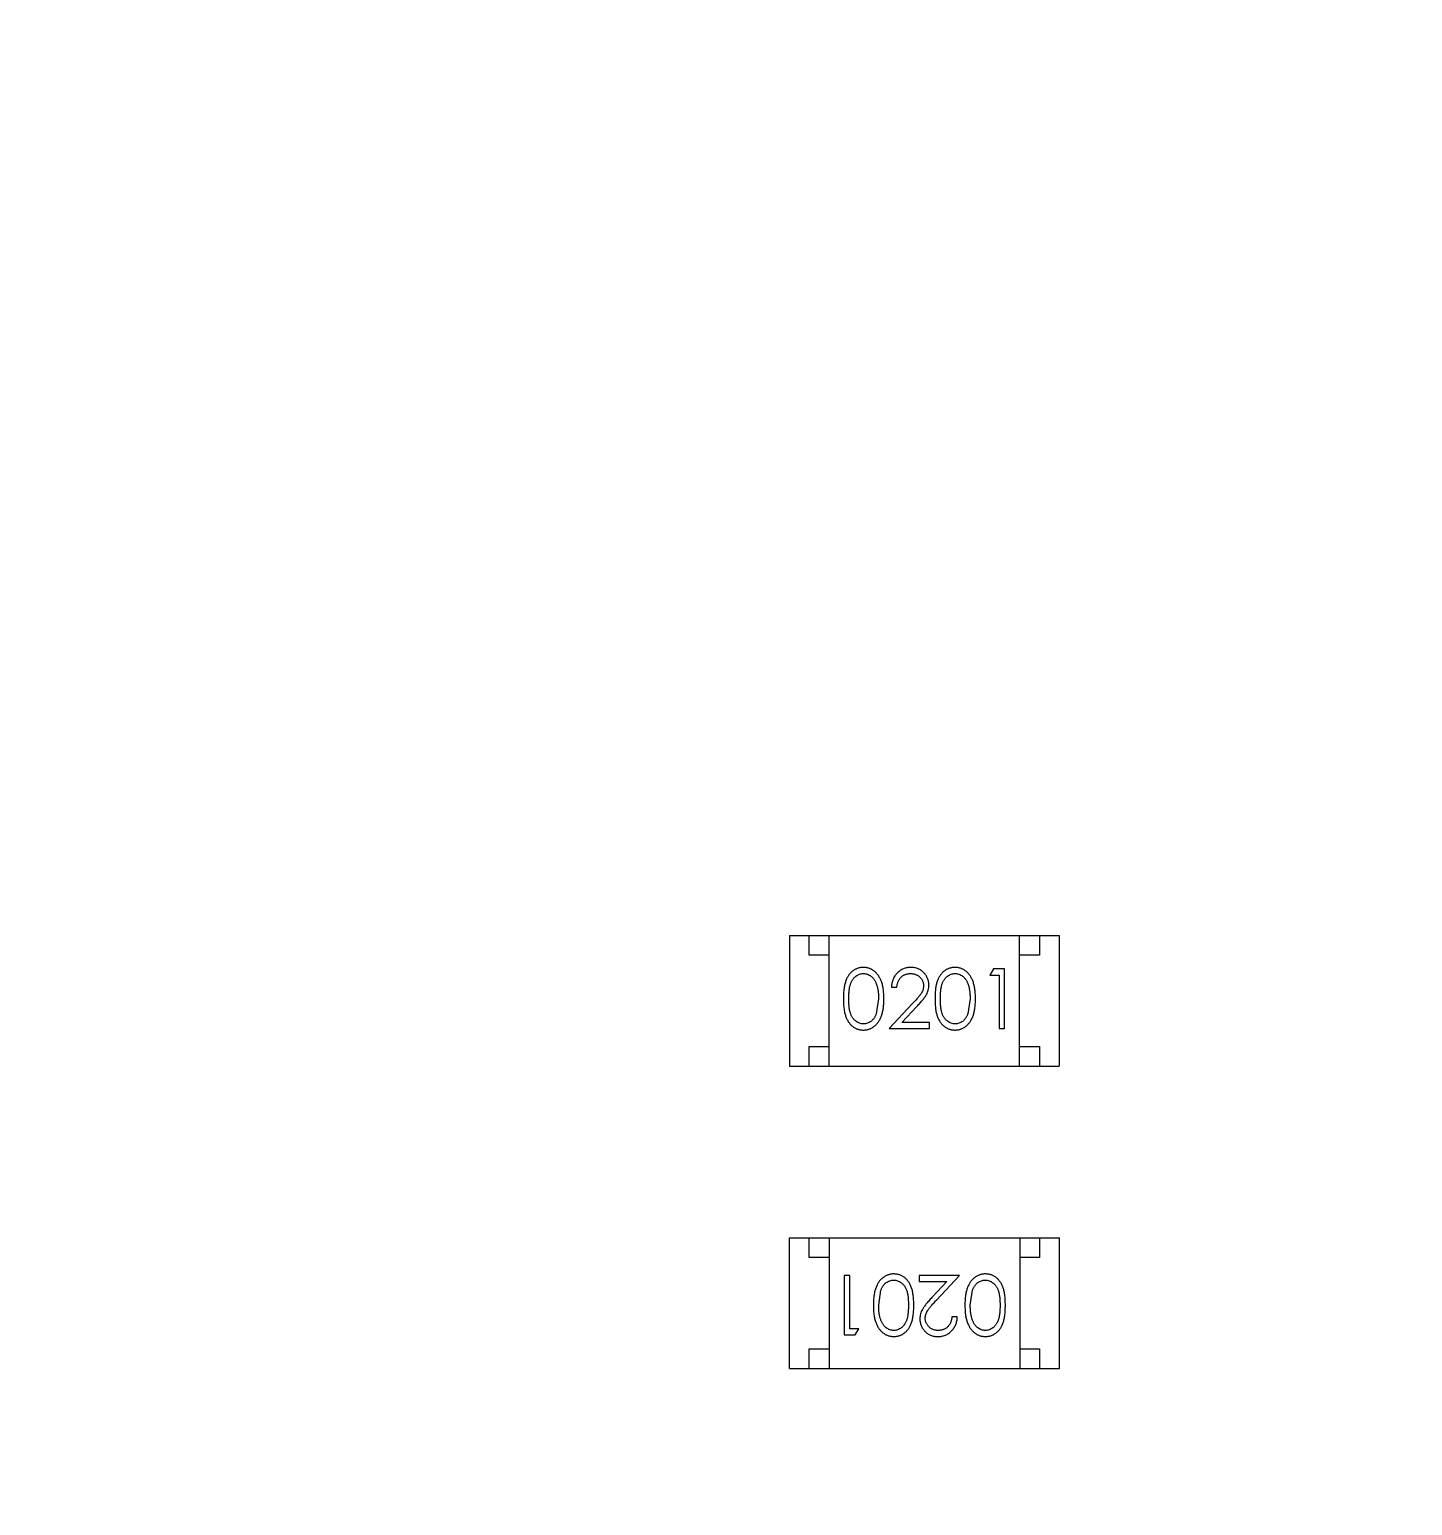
# Model space of a CAD drawing. Header units: inches. Extents: x 398 to 599, y 40 to 151.
# Drawn here: x 549.989 to 553.474, y 94.005 to 97.725 of the extents above; entities that cross this region are included whole.
import ezdxf

# ---------------------------------------------------------------- set-up
doc = ezdxf.new("R2010")
doc.units = ezdxf.units.IN
doc.header["$LTSCALE"] = 1.21
doc.header["$MEASUREMENT"] = 0
doc.layers.get('0').update_dxf_attribs({"linetype": 'CONTINUOUS'})

msp = doc.modelspace()

# ---------------------------------------------------------------- linework, layer by layer
at = {"color": 7, "linetype": 'Continuous'}
for p, q in [((551.9041, 95.4422), (551.9041, 95.1122)), ((551.9041, 95.4422), (552.5841, 95.4422)), ((551.9541, 95.3922), (551.9541, 95.4422)), ((552.0041, 95.1122), (552.0041, 95.4422)), ((552.4841, 95.1122), (552.4841, 95.4422)), ((552.5341, 95.4422), (552.5341, 95.3922)), ((552.5841, 95.4422), (552.5841, 95.1122)), ((552.0041, 95.3922), (551.9541, 95.3922)), ((552.5341, 95.3922), (552.4841, 95.3922)), ((552.4181, 95.3575), (552.4093, 95.3421)), ((552.4093, 95.3421), (552.4324, 95.3421)), ((552.4459, 95.3575), (552.4181, 95.3575)), ((552.4324, 95.3421), (552.4324, 95.2075)), ((552.4459, 95.2075), (552.4459, 95.3575)), ((552.1612, 95.3113), (552.1747, 95.3113)), ((552.1286, 95.2825), (552.1229, 95.2448)), ((552.2136, 95.2695), (552.1555, 95.2075)), ((552.1876, 95.2229), (552.2251, 95.2629)), ((552.3593, 95.2825), (552.3536, 95.2448)), ((552.2574, 95.2229), (552.1876, 95.2229)), ((552.2574, 95.2075), (552.2574, 95.2229)), ((552.1555, 95.2075), (552.2574, 95.2075)), ((552.4324, 95.2075), (552.4459, 95.2075)), ((551.9541, 95.1122), (551.9541, 95.1622)), ((551.9541, 95.1622), (552.0041, 95.1622)), ((552.4841, 95.1622), (552.5341, 95.1622)), ((552.5341, 95.1622), (552.5341, 95.1122)), ((551.9041, 95.1122), (552.5841, 95.1122)), ((551.9042, 94.3503), (551.9042, 94.6803)), ((551.9042, 94.6803), (552.5842, 94.6803)), ((551.9542, 94.6303), (551.9542, 94.6803)), ((552.0042, 94.6803), (552.0042, 94.3503)), ((552.4842, 94.6803), (552.4842, 94.3503)), ((552.5342, 94.6803), (552.5342, 94.6303)), ((552.5842, 94.3503), (552.5842, 94.6803)), ((552.0042, 94.6303), (551.9542, 94.6303)), ((552.5342, 94.6303), (552.4842, 94.6303)), ((552.0424, 94.5851), (552.0424, 94.4351)), ((552.0559, 94.5851), (552.0424, 94.5851)), ((552.0559, 94.4504), (552.0559, 94.5851)), ((552.2309, 94.5851), (552.2309, 94.5697)), ((552.3328, 94.5851), (552.2309, 94.5851)), ((552.2746, 94.523), (552.3328, 94.5851)), ((552.129, 94.5101), (552.1346, 94.5478)), ((552.2309, 94.5697), (552.3007, 94.5697)), ((552.3007, 94.5697), (552.2631, 94.5296)), ((552.3597, 94.5101), (552.3654, 94.5478)), ((552.327, 94.4812), (552.3136, 94.4812)), ((552.0424, 94.4351), (552.0701, 94.4351)), ((552.079, 94.4504), (552.0559, 94.4504)), ((552.0701, 94.4351), (552.079, 94.4504)), ((551.9542, 94.3503), (551.9542, 94.4003)), ((551.9542, 94.4003), (552.0042, 94.4003)), ((552.4842, 94.4003), (552.5342, 94.4003)), ((552.5342, 94.4003), (552.5342, 94.3503)), ((551.9042, 94.3503), (552.5842, 94.3503))]:
    msp.add_line(p, q, dxfattribs=at)
for radius, start, end in [(23, 281.22586, 258.77532), (22.75, 294.44334, 241.13427)]:
    msp.add_arc((553.751, 92.925), radius, start, end, dxfattribs=at)
for points, knots in [([(552.0902, 95.3613), (552.0891, 95.3613), (552.0867, 95.3613), (552.0833, 95.3608), (552.0799, 95.3602), (552.0766, 95.3592), (552.0734, 95.3581), (552.0703, 95.3566), (552.0673, 95.3549), (552.0643, 95.353), (552.0615, 95.3507), (552.0588, 95.3483), (552.0564, 95.3456), (552.054, 95.3426), (552.0519, 95.3394), (552.0498, 95.336), (552.048, 95.3323), (552.0464, 95.3283), (552.0449, 95.324), (552.0436, 95.3193), (552.0425, 95.3142), (552.0416, 95.3086), (552.0409, 95.3027), (552.0404, 95.2963), (552.0401, 95.2895), (552.0401, 95.2848), (552.0401, 95.2824)], [0, 0, 0, 0, 0.033742, 0.066533, 0.099153, 0.13154, 0.164087, 0.196563, 0.229707, 0.263315, 0.297504, 0.331686, 0.366482, 0.4021, 0.438958, 0.476748, 0.515985, 0.556589, 0.599519, 0.645765, 0.695487, 0.748721, 0.805687, 0.866754, 0.931405, 1, 1, 1, 1]), ([(552.0536, 95.2825), (552.0536, 95.2845), (552.0536, 95.2884), (552.0538, 95.294), (552.0542, 95.2993), (552.0547, 95.3042), (552.0553, 95.3088), (552.0561, 95.3129), (552.057, 95.3167), (552.0581, 95.3201), (552.0594, 95.3232), (552.0607, 95.3261), (552.0622, 95.3288), (552.0638, 95.3313), (552.0656, 95.3336), (552.0675, 95.3358), (552.0695, 95.3377), (552.0724, 95.3399), (552.0761, 95.3423), (552.0808, 95.3444), (552.0857, 95.3457), (552.089, 95.3458), (552.0907, 95.3459)], [0, 0, 0, 0, 0.073302, 0.142286, 0.206253, 0.266017, 0.321612, 0.372532, 0.419497, 0.462398, 0.502825, 0.541489, 0.579034, 0.615143, 0.650298, 0.684912, 0.718701, 0.752189, 0.817245, 0.879117, 0.939613, 1, 1, 1, 1]), ([(552.142, 95.2824), (552.142, 95.2847), (552.1419, 95.2892), (552.1416, 95.2958), (552.1411, 95.302), (552.1404, 95.3078), (552.1394, 95.3133), (552.1383, 95.3184), (552.1368, 95.3232), (552.1352, 95.3276), (552.1334, 95.3317), (552.1315, 95.3355), (552.1294, 95.3391), (552.1272, 95.3424), (552.1247, 95.3454), (552.1222, 95.3482), (552.1194, 95.3507), (552.1166, 95.3529), (552.1136, 95.3549), (552.1105, 95.3566), (552.1073, 95.3581), (552.1041, 95.3592), (552.1007, 95.3602), (552.0973, 95.3609), (552.0938, 95.3613), (552.0914, 95.3613), (552.0902, 95.3613)], [0, 0, 0, 0, 0.065278, 0.127205, 0.186168, 0.241675, 0.294115, 0.343609, 0.390387, 0.434463, 0.476646, 0.517002, 0.555936, 0.593716, 0.630057, 0.665601, 0.700745, 0.734917, 0.768681, 0.802087, 0.834849, 0.867433, 0.900138, 0.932806, 0.966212, 1, 1, 1, 1]), ([(552.0907, 95.3459), (552.0923, 95.3458), (552.0956, 95.3457), (552.1005, 95.3444), (552.1051, 95.3423), (552.1089, 95.3399), (552.1117, 95.3377), (552.1138, 95.3356), (552.1158, 95.3334), (552.1176, 95.3309), (552.1192, 95.3282), (552.1208, 95.3253), (552.1222, 95.3221), (552.1236, 95.3187), (552.1247, 95.315), (552.1258, 95.3111), (552.1266, 95.3069), (552.1273, 95.3025), (552.1279, 95.2979), (552.1283, 95.293), (552.1285, 95.2878), (552.1285, 95.2843), (552.1286, 95.2825)], [0, 0, 0, 0, 0.059689, 0.119507, 0.181075, 0.246162, 0.279894, 0.314468, 0.350403, 0.387474, 0.426147, 0.466624, 0.508745, 0.553328, 0.600058, 0.649177, 0.700552, 0.754894, 0.811825, 0.871514, 0.934319, 1, 1, 1, 1]), ([(552.2102, 95.3613), (552.2085, 95.3613), (552.2052, 95.3612), (552.2004, 95.3605), (552.1957, 95.3594), (552.1913, 95.3579), (552.1871, 95.3559), (552.1831, 95.3535), (552.1793, 95.3506), (552.1757, 95.3473), (552.1724, 95.3437), (552.1696, 95.3398), (552.1671, 95.3356), (552.1651, 95.3312), (552.1635, 95.3266), (552.1623, 95.3217), (552.1615, 95.3166), (552.1613, 95.3131), (552.1612, 95.3113)], [0, 0, 0, 0, 0.06445, 0.126725, 0.187421, 0.247417, 0.306749, 0.366595, 0.427749, 0.490235, 0.553031, 0.614805, 0.676505, 0.738096, 0.801021, 0.864897, 0.931209, 1, 1, 1, 1]), ([(552.1747, 95.3113), (552.1748, 95.3126), (552.1751, 95.3153), (552.1758, 95.319), (552.1768, 95.3226), (552.178, 95.3259), (552.1795, 95.329), (552.1813, 95.3319), (552.1832, 95.3345), (552.1855, 95.3369), (552.188, 95.339), (552.1906, 95.3409), (552.1934, 95.3424), (552.1963, 95.3437), (552.1994, 95.3447), (552.2026, 95.3454), (552.206, 95.3458), (552.2083, 95.3459), (552.2095, 95.3459)], [0, 0, 0, 0, 0.073648, 0.143686, 0.210962, 0.275557, 0.338064, 0.399311, 0.4594, 0.51934, 0.579024, 0.637809, 0.695959, 0.754122, 0.813113, 0.873453, 0.935561, 1, 1, 1, 1]), ([(552.2095, 95.3459), (552.2106, 95.3459), (552.2128, 95.3458), (552.216, 95.3454), (552.2191, 95.3447), (552.2221, 95.3437), (552.2249, 95.3425), (552.2276, 95.3409), (552.2302, 95.3391), (552.2326, 95.337), (552.2348, 95.3347), (552.2367, 95.3323), (552.2384, 95.3298), (552.2397, 95.3271), (552.2407, 95.3244), (552.2415, 95.3215), (552.2419, 95.3186), (552.242, 95.3165), (552.242, 95.3155)], [0, 0, 0, 0, 0.068027, 0.133505, 0.19695, 0.26027, 0.322741, 0.384982, 0.448465, 0.513424, 0.578224, 0.640011, 0.700094, 0.760067, 0.819012, 0.877878, 0.938035, 1, 1, 1, 1]), ([(552.2555, 95.3167), (552.2554, 95.3182), (552.2553, 95.3211), (552.2548, 95.3254), (552.2538, 95.3296), (552.2524, 95.3336), (552.2506, 95.3374), (552.2485, 95.3411), (552.2459, 95.3447), (552.243, 95.3481), (552.2398, 95.3512), (552.2362, 95.3539), (552.2325, 95.3562), (552.2285, 95.3581), (552.2242, 95.3595), (552.2198, 95.3606), (552.215, 95.3612), (552.2118, 95.3613), (552.2102, 95.3613)], [0, 0, 0, 0, 0.06271, 0.123347, 0.183401, 0.242828, 0.302097, 0.36242, 0.423725, 0.487032, 0.550491, 0.612709, 0.674265, 0.73617, 0.799211, 0.863483, 0.930525, 1, 1, 1, 1]), ([(552.321, 95.3613), (552.3198, 95.3613), (552.3175, 95.3613), (552.314, 95.3608), (552.3107, 95.3602), (552.3074, 95.3592), (552.3042, 95.3581), (552.301, 95.3566), (552.298, 95.3549), (552.2951, 95.353), (552.2923, 95.3507), (552.2896, 95.3483), (552.2871, 95.3456), (552.2848, 95.3426), (552.2827, 95.3394), (552.2806, 95.336), (552.2788, 95.3323), (552.2771, 95.3283), (552.2756, 95.324), (552.2744, 95.3193), (552.2732, 95.3142), (552.2724, 95.3086), (552.2717, 95.3027), (552.2712, 95.2963), (552.2709, 95.2895), (552.2709, 95.2848), (552.2709, 95.2824)], [0, 0, 0, 0, 0.033742, 0.066533, 0.099153, 0.13154, 0.164087, 0.196563, 0.229707, 0.263315, 0.297504, 0.331686, 0.366482, 0.4021, 0.438958, 0.476748, 0.515985, 0.556589, 0.599519, 0.645765, 0.695487, 0.748721, 0.805687, 0.866754, 0.931405, 1, 1, 1, 1]), ([(552.2843, 95.2825), (552.2843, 95.2845), (552.2843, 95.2884), (552.2846, 95.294), (552.2849, 95.2993), (552.2855, 95.3042), (552.2861, 95.3088), (552.2869, 95.3129), (552.2878, 95.3167), (552.2889, 95.3201), (552.2901, 95.3232), (552.2915, 95.3261), (552.293, 95.3288), (552.2946, 95.3313), (552.2964, 95.3336), (552.2983, 95.3358), (552.3003, 95.3377), (552.3031, 95.3399), (552.3069, 95.3423), (552.3116, 95.3444), (552.3165, 95.3457), (552.3198, 95.3458), (552.3215, 95.3459)], [0, 0, 0, 0, 0.073302, 0.142286, 0.206253, 0.266017, 0.321612, 0.372532, 0.419497, 0.462398, 0.502825, 0.541489, 0.579034, 0.615143, 0.650298, 0.684912, 0.718701, 0.752189, 0.817245, 0.879117, 0.939613, 1, 1, 1, 1]), ([(552.3728, 95.2824), (552.3728, 95.2847), (552.3727, 95.2892), (552.3724, 95.2958), (552.3719, 95.302), (552.3711, 95.3078), (552.3702, 95.3133), (552.369, 95.3184), (552.3676, 95.3232), (552.366, 95.3276), (552.3642, 95.3317), (552.3623, 95.3355), (552.3602, 95.3391), (552.3579, 95.3424), (552.3555, 95.3454), (552.3529, 95.3482), (552.3502, 95.3507), (552.3473, 95.3529), (552.3444, 95.3549), (552.3413, 95.3566), (552.3381, 95.3581), (552.3348, 95.3592), (552.3315, 95.3602), (552.3281, 95.3609), (552.3246, 95.3613), (552.3222, 95.3613), (552.321, 95.3613)], [0, 0, 0, 0, 0.065278, 0.127205, 0.186168, 0.241675, 0.294115, 0.343609, 0.390387, 0.434463, 0.476646, 0.517002, 0.555936, 0.593716, 0.630057, 0.665601, 0.700745, 0.734917, 0.768681, 0.802087, 0.834849, 0.867433, 0.900138, 0.932806, 0.966212, 1, 1, 1, 1]), ([(552.3215, 95.3459), (552.3231, 95.3458), (552.3264, 95.3457), (552.3312, 95.3444), (552.3359, 95.3423), (552.3397, 95.3399), (552.3425, 95.3377), (552.3446, 95.3356), (552.3465, 95.3334), (552.3483, 95.3309), (552.35, 95.3282), (552.3516, 95.3253), (552.353, 95.3221), (552.3543, 95.3187), (552.3555, 95.315), (552.3566, 95.3111), (552.3574, 95.3069), (552.3581, 95.3025), (552.3586, 95.2979), (552.3591, 95.293), (552.3593, 95.2878), (552.3593, 95.2843), (552.3593, 95.2825)], [0, 0, 0, 0, 0.059689, 0.119507, 0.181075, 0.246162, 0.279894, 0.314468, 0.350403, 0.387474, 0.426147, 0.466624, 0.508745, 0.553328, 0.600058, 0.649177, 0.700552, 0.754894, 0.811825, 0.871514, 0.934319, 1, 1, 1, 1]), ([(552.242, 95.3155), (552.242, 95.3139), (552.2418, 95.3107), (552.2408, 95.3059), (552.2391, 95.3012), (552.2371, 95.2974), (552.2351, 95.2943), (552.2332, 95.2916), (552.2308, 95.2887), (552.2282, 95.2854), (552.2251, 95.2819), (552.2216, 95.278), (552.2178, 95.2739), (552.2151, 95.271), (552.2136, 95.2695)], [0, 0, 0, 0, 0.088014, 0.174976, 0.2638, 0.355443, 0.406413, 0.465519, 0.533076, 0.609353, 0.693899, 0.787171, 0.889197, 1, 1, 1, 1]), ([(552.2251, 95.2629), (552.2266, 95.2644), (552.2293, 95.2674), (552.2333, 95.2718), (552.2368, 95.2759), (552.24, 95.2798), (552.2429, 95.2834), (552.2454, 95.2868), (552.2475, 95.2899), (552.2498, 95.2938), (552.2521, 95.2985), (552.254, 95.3044), (552.2553, 95.3105), (552.2554, 95.3146), (552.2555, 95.3167)], [0, 0, 0, 0, 0.09953, 0.192079, 0.277712, 0.357454, 0.429648, 0.495771, 0.555538, 0.608657, 0.707578, 0.804328, 0.901298, 1, 1, 1, 1]), ([(552.0401, 95.2824), (552.0401, 95.28), (552.0401, 95.2754), (552.0404, 95.2686), (552.0409, 95.2623), (552.0417, 95.2563), (552.0426, 95.2508), (552.0436, 95.2456), (552.0449, 95.2409), (552.0464, 95.2366), (552.0481, 95.2326), (552.05, 95.2289), (552.052, 95.2254), (552.0542, 95.2222), (552.0565, 95.2192), (552.059, 95.2165), (552.0616, 95.2141), (552.0644, 95.2119), (552.0673, 95.2099), (552.0704, 95.2082), (552.0734, 95.2068), (552.0766, 95.2057), (552.0799, 95.2047), (552.0833, 95.2041), (552.0867, 95.2037), (552.0891, 95.2036), (552.0902, 95.2036)], [0, 0, 0, 0, 0.068113, 0.132564, 0.193427, 0.250218, 0.303569, 0.353576, 0.400235, 0.443586, 0.484619, 0.524292, 0.56238, 0.599049, 0.63494, 0.669782, 0.704009, 0.737842, 0.771098, 0.803896, 0.836415, 0.868639, 0.900715, 0.933378, 0.966213, 1, 1, 1, 1]), ([(552.0907, 95.219), (552.089, 95.2191), (552.0857, 95.2193), (552.0809, 95.2206), (552.0761, 95.2226), (552.0724, 95.225), (552.0695, 95.2273), (552.0674, 95.2292), (552.0656, 95.2314), (552.0638, 95.2337), (552.0622, 95.2362), (552.0607, 95.2389), (552.0593, 95.2418), (552.0581, 95.2449), (552.057, 95.2483), (552.0561, 95.2521), (552.0553, 95.2563), (552.0546, 95.2608), (552.0542, 95.2657), (552.0538, 95.2709), (552.0536, 95.2766), (552.0536, 95.2805), (552.0536, 95.2825)], [0, 0, 0, 0, 0.060034, 0.120278, 0.182348, 0.247919, 0.281641, 0.315701, 0.350322, 0.385703, 0.421819, 0.459196, 0.497866, 0.538301, 0.58121, 0.628183, 0.679403, 0.734699, 0.794074, 0.858416, 0.927049, 1, 1, 1, 1]), ([(552.0902, 95.2036), (552.0914, 95.2036), (552.0938, 95.2037), (552.0973, 95.2041), (552.1008, 95.2048), (552.1041, 95.2057), (552.1074, 95.2069), (552.1106, 95.2084), (552.1137, 95.2101), (552.1167, 95.2121), (552.1196, 95.2144), (552.1223, 95.2169), (552.1249, 95.2197), (552.1273, 95.2227), (552.1295, 95.226), (552.1316, 95.2296), (552.1335, 95.2334), (552.1353, 95.2374), (552.1369, 95.2418), (552.1383, 95.2466), (552.1394, 95.2517), (552.1404, 95.2571), (552.1411, 95.2629), (552.1417, 95.2691), (552.1419, 95.2756), (552.142, 95.2801), (552.142, 95.2824)], [0, 0, 0, 0, 0.033824, 0.067298, 0.10028, 0.133019, 0.165736, 0.198792, 0.232372, 0.266409, 0.301016, 0.336196, 0.371972, 0.408574, 0.446394, 0.485225, 0.525372, 0.567224, 0.611081, 0.65775, 0.70702, 0.759235, 0.814484, 0.873227, 0.934937, 1, 1, 1, 1]), ([(552.2709, 95.2824), (552.2709, 95.28), (552.2709, 95.2754), (552.2712, 95.2686), (552.2717, 95.2623), (552.2724, 95.2563), (552.2733, 95.2508), (552.2744, 95.2456), (552.2757, 95.2409), (552.2772, 95.2366), (552.2789, 95.2326), (552.2808, 95.2289), (552.2828, 95.2254), (552.285, 95.2222), (552.2873, 95.2192), (552.2897, 95.2165), (552.2924, 95.2141), (552.2952, 95.2119), (552.2981, 95.2099), (552.3011, 95.2082), (552.3042, 95.2068), (552.3074, 95.2057), (552.3107, 95.2047), (552.314, 95.2041), (552.3175, 95.2037), (552.3198, 95.2036), (552.321, 95.2036)], [0, 0, 0, 0, 0.068113, 0.132564, 0.193427, 0.250218, 0.303569, 0.353576, 0.400235, 0.443586, 0.484619, 0.524292, 0.56238, 0.599049, 0.63494, 0.669782, 0.704009, 0.737842, 0.771098, 0.803896, 0.836415, 0.868639, 0.900715, 0.933378, 0.966213, 1, 1, 1, 1]), ([(552.3215, 95.219), (552.3198, 95.2191), (552.3165, 95.2193), (552.3116, 95.2206), (552.3069, 95.2226), (552.3031, 95.225), (552.3003, 95.2273), (552.2982, 95.2292), (552.2963, 95.2314), (552.2946, 95.2337), (552.2929, 95.2362), (552.2915, 95.2389), (552.2901, 95.2418), (552.2889, 95.2449), (552.2878, 95.2483), (552.2868, 95.2521), (552.2861, 95.2563), (552.2854, 95.2608), (552.285, 95.2657), (552.2846, 95.2709), (552.2843, 95.2766), (552.2843, 95.2805), (552.2843, 95.2825)], [0, 0, 0, 0, 0.060034, 0.120278, 0.182348, 0.247919, 0.281641, 0.315701, 0.350322, 0.385703, 0.421819, 0.459196, 0.497866, 0.538301, 0.58121, 0.628183, 0.679403, 0.734699, 0.794074, 0.858416, 0.927049, 1, 1, 1, 1]), ([(552.321, 95.2036), (552.3222, 95.2036), (552.3246, 95.2037), (552.3281, 95.2041), (552.3315, 95.2048), (552.3349, 95.2057), (552.3381, 95.2069), (552.3413, 95.2084), (552.3444, 95.2101), (552.3474, 95.2121), (552.3503, 95.2144), (552.3531, 95.2169), (552.3557, 95.2197), (552.3581, 95.2227), (552.3603, 95.226), (552.3624, 95.2296), (552.3643, 95.2334), (552.3661, 95.2374), (552.3677, 95.2418), (552.369, 95.2466), (552.3702, 95.2517), (552.3712, 95.2571), (552.3719, 95.2629), (552.3724, 95.2691), (552.3727, 95.2756), (552.3728, 95.2801), (552.3728, 95.2824)], [0, 0, 0, 0, 0.033824, 0.067298, 0.10028, 0.133019, 0.165736, 0.198792, 0.232372, 0.266409, 0.301016, 0.336196, 0.371972, 0.408574, 0.446394, 0.485225, 0.525372, 0.567224, 0.611081, 0.65775, 0.70702, 0.759235, 0.814484, 0.873227, 0.934937, 1, 1, 1, 1]), ([(552.1229, 95.2448), (552.1225, 95.2437), (552.1217, 95.2417), (552.1204, 95.2387), (552.1189, 95.236), (552.1173, 95.2335), (552.1156, 95.2312), (552.1137, 95.229), (552.1117, 95.2271), (552.1089, 95.2249), (552.1052, 95.2225), (552.1005, 95.2205), (552.0957, 95.2192), (552.0924, 95.2191), (552.0907, 95.219)], [0, 0, 0, 0, 0.075949, 0.148549, 0.218996, 0.286119, 0.351826, 0.416074, 0.478265, 0.540325, 0.660405, 0.774606, 0.887187, 1, 1, 1, 1]), ([(552.3536, 95.2448), (552.3533, 95.2437), (552.3525, 95.2417), (552.3512, 95.2387), (552.3497, 95.236), (552.3481, 95.2335), (552.3463, 95.2312), (552.3445, 95.229), (552.3425, 95.2271), (552.3397, 95.2249), (552.336, 95.2225), (552.3313, 95.2205), (552.3264, 95.2192), (552.3231, 95.2191), (552.3215, 95.219)], [0, 0, 0, 0, 0.075949, 0.148549, 0.218996, 0.286119, 0.351826, 0.416074, 0.478265, 0.540325, 0.660405, 0.774606, 0.887187, 1, 1, 1, 1]), ([(552.1673, 94.5889), (552.1661, 94.5889), (552.1637, 94.5889), (552.1602, 94.5884), (552.1567, 94.5878), (552.1534, 94.5868), (552.1501, 94.5856), (552.1469, 94.5842), (552.1439, 94.5824), (552.1408, 94.5804), (552.1379, 94.5782), (552.1352, 94.5756), (552.1326, 94.5729), (552.1302, 94.5698), (552.128, 94.5665), (552.1259, 94.563), (552.124, 94.5592), (552.1222, 94.5551), (552.1206, 94.5507), (552.1193, 94.5459), (552.1181, 94.5409), (552.1171, 94.5354), (552.1164, 94.5296), (552.1159, 94.5234), (552.1156, 94.5169), (552.1155, 94.5124), (552.1155, 94.5101)], [0, 0, 0, 0, 0.033824, 0.067298, 0.10028, 0.133019, 0.165736, 0.198792, 0.232372, 0.266409, 0.301016, 0.336196, 0.371972, 0.408574, 0.446394, 0.485225, 0.525372, 0.567224, 0.611081, 0.65775, 0.70702, 0.759235, 0.814484, 0.873227, 0.934937, 1, 1, 1, 1]), ([(552.2174, 94.5101), (552.2174, 94.5125), (552.2174, 94.5171), (552.2171, 94.5239), (552.2166, 94.5303), (552.2158, 94.5362), (552.2149, 94.5417), (552.2139, 94.5469), (552.2126, 94.5516), (552.2111, 94.5559), (552.2094, 94.5599), (552.2075, 94.5637), (552.2055, 94.5671), (552.2033, 94.5703), (552.201, 94.5733), (552.1985, 94.576), (552.1959, 94.5785), (552.1931, 94.5807), (552.1902, 94.5826), (552.1872, 94.5843), (552.1841, 94.5857), (552.1809, 94.5869), (552.1776, 94.5878), (552.1742, 94.5884), (552.1708, 94.5888), (552.1684, 94.5889), (552.1673, 94.5889)], [0, 0, 0, 0, 0.068113, 0.132564, 0.193427, 0.250218, 0.303569, 0.353576, 0.400235, 0.443586, 0.484619, 0.524292, 0.56238, 0.599049, 0.63494, 0.669782, 0.704009, 0.737842, 0.771098, 0.803896, 0.836415, 0.868639, 0.900715, 0.933378, 0.966213, 1, 1, 1, 1]), ([(552.398, 94.5889), (552.3968, 94.5889), (552.3945, 94.5889), (552.391, 94.5884), (552.3875, 94.5878), (552.3842, 94.5868), (552.3809, 94.5856), (552.3777, 94.5842), (552.3746, 94.5824), (552.3716, 94.5804), (552.3687, 94.5782), (552.366, 94.5756), (552.3634, 94.5729), (552.361, 94.5698), (552.3587, 94.5665), (552.3567, 94.563), (552.3547, 94.5592), (552.353, 94.5551), (552.3513, 94.5507), (552.35, 94.5459), (552.3488, 94.5409), (552.3479, 94.5354), (552.3472, 94.5296), (552.3466, 94.5234), (552.3463, 94.5169), (552.3463, 94.5124), (552.3463, 94.5101)], [0, 0, 0, 0, 0.033824, 0.067298, 0.10028, 0.133019, 0.165736, 0.198792, 0.232372, 0.266409, 0.301016, 0.336196, 0.371972, 0.408574, 0.446394, 0.485225, 0.525372, 0.567224, 0.611081, 0.65775, 0.70702, 0.759235, 0.814484, 0.873227, 0.934937, 1, 1, 1, 1]), ([(552.4482, 94.5101), (552.4482, 94.5125), (552.4481, 94.5171), (552.4478, 94.5239), (552.4473, 94.5303), (552.4466, 94.5362), (552.4457, 94.5417), (552.4447, 94.5469), (552.4433, 94.5516), (552.4418, 94.5559), (552.4401, 94.5599), (552.4383, 94.5637), (552.4363, 94.5671), (552.4341, 94.5703), (552.4318, 94.5733), (552.4293, 94.576), (552.4266, 94.5785), (552.4239, 94.5807), (552.4209, 94.5826), (552.4179, 94.5843), (552.4148, 94.5857), (552.4116, 94.5869), (552.4084, 94.5878), (552.405, 94.5884), (552.4015, 94.5888), (552.3992, 94.5889), (552.398, 94.5889)], [0, 0, 0, 0, 0.068113, 0.132564, 0.193427, 0.250218, 0.303569, 0.353576, 0.400235, 0.443586, 0.484619, 0.524292, 0.56238, 0.599049, 0.63494, 0.669782, 0.704009, 0.737842, 0.771098, 0.803896, 0.836415, 0.868639, 0.900715, 0.933378, 0.966213, 1, 1, 1, 1]), ([(552.1346, 94.5478), (552.135, 94.5488), (552.1358, 94.5509), (552.1371, 94.5538), (552.1386, 94.5565), (552.1402, 94.559), (552.1419, 94.5614), (552.1438, 94.5635), (552.1458, 94.5654), (552.1486, 94.5677), (552.1523, 94.57), (552.157, 94.572), (552.1618, 94.5733), (552.1652, 94.5735), (552.1668, 94.5735)], [0, 0, 0, 0, 0.075949, 0.148549, 0.218996, 0.286119, 0.351826, 0.416074, 0.478265, 0.540325, 0.660405, 0.774606, 0.887187, 1, 1, 1, 1]), ([(552.1668, 94.5735), (552.1685, 94.5734), (552.1718, 94.5733), (552.1766, 94.572), (552.1814, 94.5699), (552.1851, 94.5675), (552.188, 94.5652), (552.1901, 94.5633), (552.1919, 94.5611), (552.1937, 94.5588), (552.1954, 94.5563), (552.1968, 94.5536), (552.1982, 94.5507), (552.1994, 94.5476), (552.2005, 94.5442), (552.2014, 94.5404), (552.2022, 94.5363), (552.2029, 94.5318), (552.2033, 94.5269), (552.2037, 94.5216), (552.2039, 94.516), (552.2039, 94.5121), (552.204, 94.5101)], [0, 0, 0, 0, 0.060034, 0.120278, 0.182348, 0.247919, 0.281641, 0.315701, 0.350322, 0.385703, 0.421819, 0.459196, 0.497866, 0.538301, 0.58121, 0.628183, 0.679403, 0.734699, 0.794074, 0.858416, 0.927049, 1, 1, 1, 1]), ([(552.3654, 94.5478), (552.3658, 94.5488), (552.3665, 94.5509), (552.3679, 94.5538), (552.3693, 94.5565), (552.3709, 94.559), (552.3727, 94.5614), (552.3745, 94.5635), (552.3766, 94.5654), (552.3794, 94.5677), (552.383, 94.57), (552.3878, 94.572), (552.3926, 94.5733), (552.3959, 94.5735), (552.3976, 94.5735)], [0, 0, 0, 0, 0.075949, 0.148549, 0.218996, 0.286119, 0.351826, 0.416074, 0.478265, 0.540325, 0.660405, 0.774606, 0.887187, 1, 1, 1, 1]), ([(552.3976, 94.5735), (552.3992, 94.5734), (552.4025, 94.5733), (552.4074, 94.572), (552.4122, 94.5699), (552.4159, 94.5675), (552.4188, 94.5652), (552.4208, 94.5633), (552.4227, 94.5611), (552.4245, 94.5588), (552.4261, 94.5563), (552.4276, 94.5536), (552.4289, 94.5507), (552.4302, 94.5476), (552.4313, 94.5442), (552.4322, 94.5404), (552.433, 94.5363), (552.4336, 94.5318), (552.4341, 94.5269), (552.4344, 94.5216), (552.4347, 94.516), (552.4347, 94.5121), (552.4347, 94.5101)], [0, 0, 0, 0, 0.060034, 0.120278, 0.182348, 0.247919, 0.281641, 0.315701, 0.350322, 0.385703, 0.421819, 0.459196, 0.497866, 0.538301, 0.58121, 0.628183, 0.679403, 0.734699, 0.794074, 0.858416, 0.927049, 1, 1, 1, 1]), ([(552.1155, 94.5101), (552.1155, 94.5078), (552.1156, 94.5033), (552.1159, 94.4968), (552.1164, 94.4906), (552.1171, 94.4847), (552.1181, 94.4792), (552.1193, 94.4741), (552.1207, 94.4694), (552.1223, 94.4649), (552.1241, 94.4609), (552.126, 94.457), (552.1281, 94.4535), (552.1303, 94.4502), (552.1328, 94.4471), (552.1353, 94.4444), (552.1381, 94.4418), (552.1409, 94.4396), (552.1439, 94.4376), (552.147, 94.4359), (552.1502, 94.4344), (552.1534, 94.4333), (552.1568, 94.4323), (552.1602, 94.4317), (552.1637, 94.4313), (552.1661, 94.4312), (552.1673, 94.4312)], [0, 0, 0, 0, 0.065278, 0.127205, 0.186168, 0.241675, 0.294115, 0.343609, 0.390387, 0.434463, 0.476646, 0.517002, 0.555936, 0.593716, 0.630057, 0.665601, 0.700745, 0.734917, 0.768681, 0.802087, 0.834849, 0.867433, 0.900138, 0.932806, 0.966212, 1, 1, 1, 1]), ([(552.1668, 94.4466), (552.1652, 94.4467), (552.1619, 94.4469), (552.157, 94.4481), (552.1524, 94.4502), (552.1486, 94.4526), (552.1458, 94.4549), (552.1437, 94.4569), (552.1418, 94.4591), (552.14, 94.4616), (552.1383, 94.4643), (552.1367, 94.4672), (552.1353, 94.4704), (552.1339, 94.4738), (552.1328, 94.4775), (552.1317, 94.4814), (552.1309, 94.4856), (552.1302, 94.49), (552.1297, 94.4947), (552.1292, 94.4996), (552.129, 94.5047), (552.129, 94.5083), (552.129, 94.5101)], [0, 0, 0, 0, 0.059689, 0.119507, 0.181075, 0.246162, 0.279894, 0.314468, 0.350403, 0.387474, 0.426147, 0.466624, 0.508745, 0.553328, 0.600058, 0.649177, 0.700552, 0.754894, 0.811825, 0.871514, 0.934319, 1, 1, 1, 1]), ([(552.204, 94.5101), (552.2039, 94.508), (552.2039, 94.5041), (552.2037, 94.4985), (552.2033, 94.4932), (552.2028, 94.4883), (552.2022, 94.4838), (552.2014, 94.4796), (552.2005, 94.4759), (552.1994, 94.4725), (552.1981, 94.4694), (552.1968, 94.4664), (552.1953, 94.4637), (552.1937, 94.4612), (552.1919, 94.4589), (552.19, 94.4568), (552.188, 94.4548), (552.1851, 94.4526), (552.1814, 94.4502), (552.1767, 94.4481), (552.1718, 94.4469), (552.1685, 94.4467), (552.1668, 94.4466)], [0, 0, 0, 0, 0.073302, 0.142286, 0.206253, 0.266017, 0.321612, 0.372532, 0.419497, 0.462398, 0.502825, 0.541489, 0.579034, 0.615143, 0.650298, 0.684912, 0.718701, 0.752189, 0.817245, 0.879117, 0.939613, 1, 1, 1, 1]), ([(552.1673, 94.4312), (552.1684, 94.4312), (552.1708, 94.4313), (552.1742, 94.4317), (552.1776, 94.4323), (552.1809, 94.4333), (552.1841, 94.4344), (552.1872, 94.4359), (552.1903, 94.4376), (552.1932, 94.4396), (552.196, 94.4418), (552.1987, 94.4442), (552.2011, 94.447), (552.2035, 94.4499), (552.2056, 94.4531), (552.2077, 94.4566), (552.2095, 94.4603), (552.2111, 94.4642), (552.2126, 94.4685), (552.2139, 94.4732), (552.215, 94.4784), (552.2159, 94.4839), (552.2166, 94.4899), (552.2171, 94.4962), (552.2174, 94.503), (552.2174, 94.5077), (552.2174, 94.5101)], [0, 0, 0, 0, 0.033742, 0.066533, 0.099153, 0.13154, 0.164087, 0.196563, 0.229707, 0.263315, 0.297504, 0.331686, 0.366482, 0.4021, 0.438958, 0.476748, 0.515985, 0.556589, 0.599519, 0.645765, 0.695487, 0.748721, 0.805687, 0.866754, 0.931405, 1, 1, 1, 1]), ([(552.2631, 94.5296), (552.2617, 94.5281), (552.2589, 94.5251), (552.255, 94.5208), (552.2514, 94.5166), (552.2482, 94.5128), (552.2454, 94.5091), (552.2429, 94.5057), (552.2408, 94.5026), (552.2385, 94.4988), (552.2362, 94.494), (552.2342, 94.4881), (552.233, 94.482), (552.2329, 94.4779), (552.2328, 94.4758)], [0, 0, 0, 0, 0.09953, 0.192079, 0.277712, 0.357454, 0.429648, 0.495771, 0.555538, 0.608657, 0.707578, 0.804328, 0.901298, 1, 1, 1, 1]), ([(552.2463, 94.477), (552.2463, 94.4786), (552.2464, 94.4819), (552.2475, 94.4867), (552.2492, 94.4913), (552.2512, 94.4951), (552.2532, 94.4982), (552.2551, 94.5009), (552.2574, 94.5038), (552.2601, 94.5071), (552.2632, 94.5107), (552.2666, 94.5145), (552.2705, 94.5187), (552.2732, 94.5215), (552.2746, 94.523)], [0, 0, 0, 0, 0.088014, 0.174976, 0.2638, 0.355443, 0.406413, 0.465519, 0.533076, 0.609353, 0.693899, 0.787171, 0.889197, 1, 1, 1, 1]), ([(552.3463, 94.5101), (552.3463, 94.5078), (552.3463, 94.5033), (552.3466, 94.4968), (552.3472, 94.4906), (552.3479, 94.4847), (552.3489, 94.4792), (552.35, 94.4741), (552.3514, 94.4694), (552.353, 94.4649), (552.3549, 94.4609), (552.3568, 94.457), (552.3589, 94.4535), (552.3611, 94.4502), (552.3635, 94.4471), (552.3661, 94.4444), (552.3688, 94.4418), (552.3717, 94.4396), (552.3747, 94.4376), (552.3778, 94.4359), (552.3809, 94.4344), (552.3842, 94.4333), (552.3875, 94.4323), (552.391, 94.4317), (552.3945, 94.4313), (552.3968, 94.4312), (552.398, 94.4312)], [0, 0, 0, 0, 0.065278, 0.127205, 0.186168, 0.241675, 0.294115, 0.343609, 0.390387, 0.434463, 0.476646, 0.517002, 0.555936, 0.593716, 0.630057, 0.665601, 0.700745, 0.734917, 0.768681, 0.802087, 0.834849, 0.867433, 0.900138, 0.932806, 0.966212, 1, 1, 1, 1]), ([(552.3976, 94.4466), (552.3959, 94.4467), (552.3927, 94.4469), (552.3878, 94.4481), (552.3831, 94.4502), (552.3794, 94.4526), (552.3765, 94.4549), (552.3745, 94.4569), (552.3725, 94.4591), (552.3707, 94.4616), (552.369, 94.4643), (552.3675, 94.4672), (552.366, 94.4704), (552.3647, 94.4738), (552.3636, 94.4775), (552.3625, 94.4814), (552.3617, 94.4856), (552.3609, 94.49), (552.3604, 94.4947), (552.36, 94.4996), (552.3598, 94.5047), (552.3597, 94.5083), (552.3597, 94.5101)], [0, 0, 0, 0, 0.059689, 0.119507, 0.181075, 0.246162, 0.279894, 0.314468, 0.350403, 0.387474, 0.426147, 0.466624, 0.508745, 0.553328, 0.600058, 0.649177, 0.700552, 0.754894, 0.811825, 0.871514, 0.934319, 1, 1, 1, 1]), ([(552.4347, 94.5101), (552.4347, 94.508), (552.4347, 94.5041), (552.4344, 94.4985), (552.4341, 94.4932), (552.4336, 94.4883), (552.433, 94.4838), (552.4322, 94.4796), (552.4313, 94.4759), (552.4302, 94.4725), (552.4289, 94.4694), (552.4276, 94.4664), (552.4261, 94.4637), (552.4244, 94.4612), (552.4227, 94.4589), (552.4208, 94.4568), (552.4188, 94.4548), (552.4159, 94.4526), (552.4122, 94.4502), (552.4075, 94.4481), (552.4026, 94.4469), (552.3992, 94.4467), (552.3976, 94.4466)], [0, 0, 0, 0, 0.073302, 0.142286, 0.206253, 0.266017, 0.321612, 0.372532, 0.419497, 0.462398, 0.502825, 0.541489, 0.579034, 0.615143, 0.650298, 0.684912, 0.718701, 0.752189, 0.817245, 0.879117, 0.939613, 1, 1, 1, 1]), ([(552.398, 94.4312), (552.3992, 94.4312), (552.4015, 94.4313), (552.405, 94.4317), (552.4084, 94.4323), (552.4117, 94.4333), (552.4149, 94.4344), (552.418, 94.4359), (552.421, 94.4376), (552.424, 94.4396), (552.4268, 94.4418), (552.4295, 94.4442), (552.4319, 94.447), (552.4342, 94.4499), (552.4364, 94.4531), (552.4384, 94.4566), (552.4402, 94.4603), (552.4419, 94.4642), (552.4434, 94.4685), (552.4447, 94.4732), (552.4458, 94.4784), (552.4466, 94.4839), (552.4473, 94.4899), (552.4478, 94.4962), (552.4481, 94.503), (552.4482, 94.5077), (552.4482, 94.5101)], [0, 0, 0, 0, 0.033742, 0.066533, 0.099153, 0.13154, 0.164087, 0.196563, 0.229707, 0.263315, 0.297504, 0.331686, 0.366482, 0.4021, 0.438958, 0.476748, 0.515985, 0.556589, 0.599519, 0.645765, 0.695487, 0.748721, 0.805687, 0.866754, 0.931405, 1, 1, 1, 1]), ([(552.2328, 94.4758), (552.2328, 94.4743), (552.2329, 94.4714), (552.2335, 94.4671), (552.2345, 94.4629), (552.2358, 94.4589), (552.2377, 94.4551), (552.2398, 94.4514), (552.2424, 94.4478), (552.2453, 94.4445), (552.2485, 94.4413), (552.252, 94.4387), (552.2558, 94.4363), (552.2598, 94.4344), (552.264, 94.433), (552.2685, 94.432), (552.2732, 94.4313), (552.2765, 94.4313), (552.2781, 94.4312)], [0, 0, 0, 0, 0.06271, 0.123347, 0.183401, 0.242828, 0.302097, 0.36242, 0.423725, 0.487032, 0.550491, 0.612709, 0.674265, 0.73617, 0.799211, 0.863483, 0.930525, 1, 1, 1, 1]), ([(552.2788, 94.4466), (552.2777, 94.4466), (552.2755, 94.4467), (552.2722, 94.4471), (552.2691, 94.4478), (552.2662, 94.4488), (552.2633, 94.4501), (552.2606, 94.4516), (552.2581, 94.4535), (552.2557, 94.4555), (552.2535, 94.4578), (552.2516, 94.4603), (552.2499, 94.4628), (552.2486, 94.4654), (552.2475, 94.4682), (552.2468, 94.471), (552.2463, 94.474), (552.2463, 94.476), (552.2463, 94.477)], [0, 0, 0, 0, 0.068027, 0.133505, 0.19695, 0.26027, 0.322741, 0.384982, 0.448465, 0.513424, 0.578224, 0.640011, 0.700094, 0.760067, 0.819012, 0.877878, 0.938035, 1, 1, 1, 1]), ([(552.2781, 94.4312), (552.2798, 94.4313), (552.2831, 94.4313), (552.2879, 94.432), (552.2925, 94.4331), (552.297, 94.4346), (552.3012, 94.4367), (552.3052, 94.4391), (552.309, 94.4419), (552.3126, 94.4452), (552.3158, 94.4488), (552.3187, 94.4527), (552.3211, 94.4569), (552.3232, 94.4613), (552.3248, 94.4659), (552.326, 94.4708), (552.3268, 94.4759), (552.3269, 94.4794), (552.327, 94.4812)], [0, 0, 0, 0, 0.06445, 0.126725, 0.187421, 0.247417, 0.306749, 0.366595, 0.427749, 0.490235, 0.553031, 0.614805, 0.676505, 0.738096, 0.801021, 0.864897, 0.931209, 1, 1, 1, 1]), ([(552.3136, 94.4812), (552.3134, 94.4799), (552.3132, 94.4773), (552.3124, 94.4735), (552.3115, 94.4699), (552.3103, 94.4666), (552.3088, 94.4635), (552.307, 94.4607), (552.305, 94.458), (552.3028, 94.4557), (552.3003, 94.4535), (552.2977, 94.4517), (552.2949, 94.4501), (552.292, 94.4488), (552.2889, 94.4478), (552.2857, 94.4471), (552.2823, 94.4467), (552.28, 94.4466), (552.2788, 94.4466)], [0, 0, 0, 0, 0.073648, 0.143686, 0.210962, 0.275557, 0.338064, 0.399311, 0.4594, 0.51934, 0.579024, 0.637809, 0.695959, 0.754122, 0.813113, 0.873453, 0.935561, 1, 1, 1, 1])]:
    msp.add_open_spline(points, degree=3, knots=knots, dxfattribs=at)

doc.saveas('drawing.dxf')
